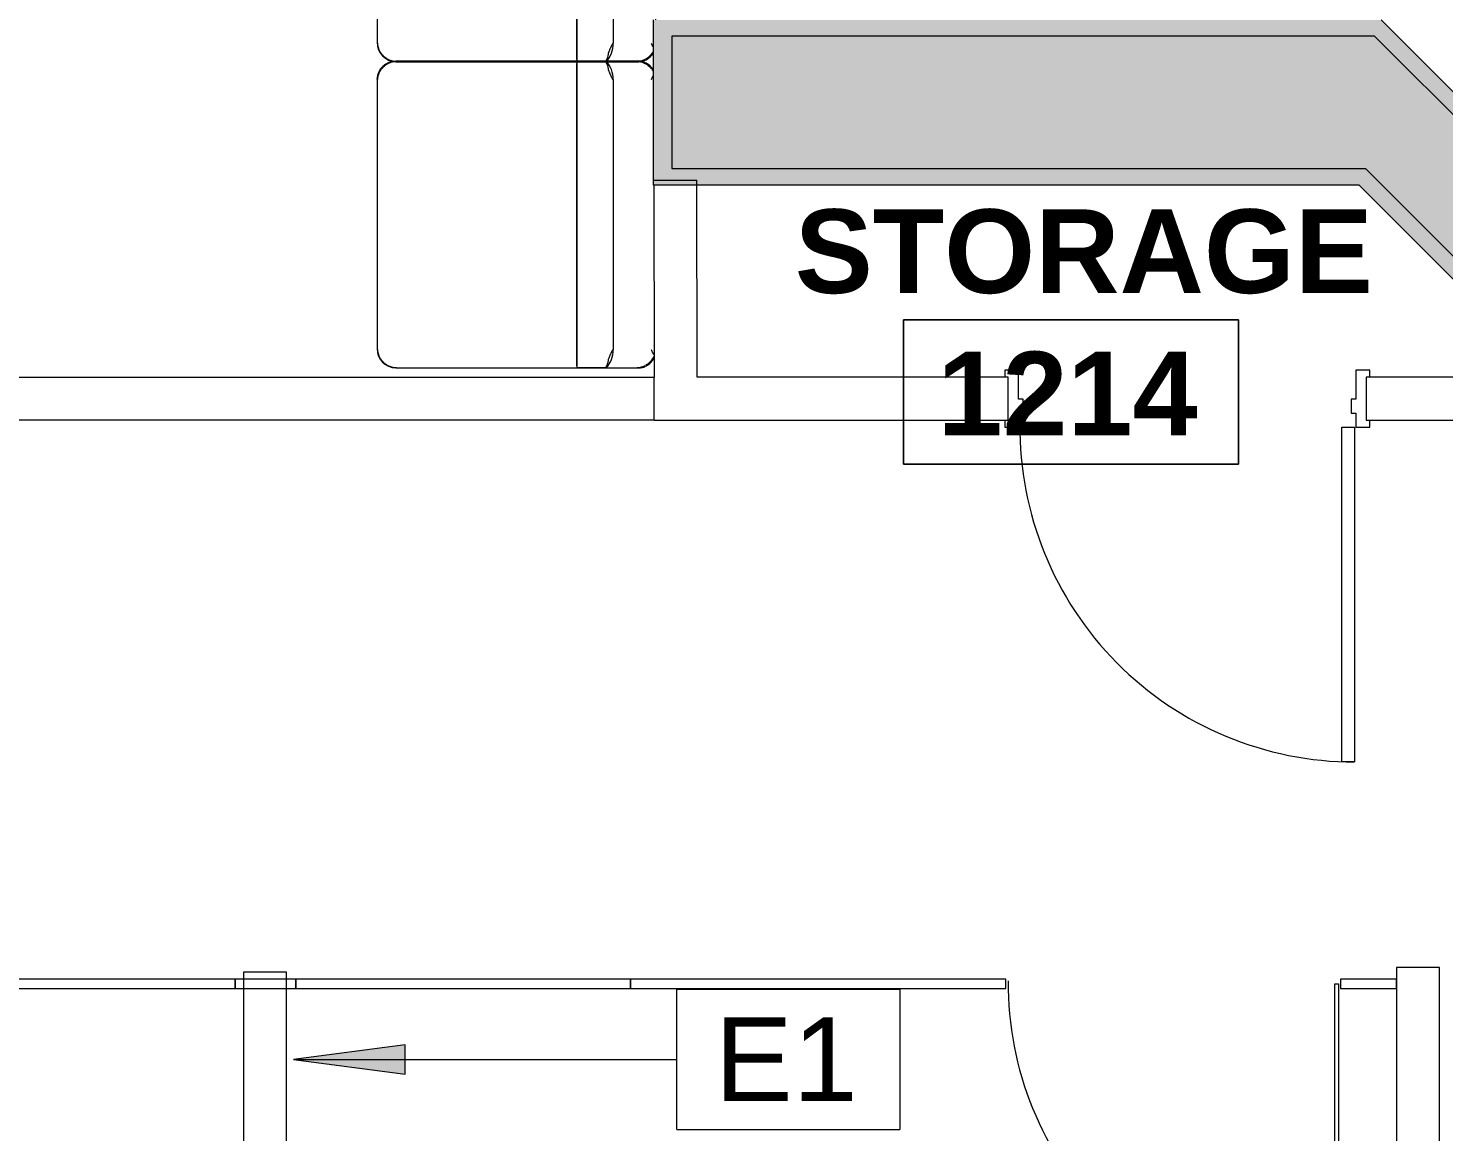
# Model space of a CAD drawing. Header units: inches. Extents: x -326 to 986, y -79 to 1436.
# Drawn here: x 590.9 to 743.2, y 116 to 234.6 of the extents above; entities that cross this region are included whole.
import ezdxf

# ---------------------------------------------------------------- set-up
doc = ezdxf.new("R2010")
doc.units = ezdxf.units.IN
doc.header["$LTSCALE"] = 48
doc.header["$MEASUREMENT"] = 0
for name, color, linetype, lineweight in [('A-ANNO-KEYN', 8, 'Continuous', 9), ('A-AREA-IDEN', 1, 'Continuous', 9), ('A-DETL-GENF', 247, 'Continuous', 9), ('A-DETL-THIN', 8, 'Continuous', 9), ('A-DOOR', 8, 'Continuous', 13), ('A-GLAZ-CURT', 8, 'Continuous', 9), ('A-WALL', 8, 'Continuous', 13), ('A-WALL-PATT', 8, 'Continuous', 13), ('I-FURN', 47, 'Continuous', 9), ('I-WALL', 8, 'Continuous', 13)]:
    doc.layers.add(name, color=color, linetype=linetype, lineweight=lineweight)
doc.styles.add('Arial', font='arial.ttf', dxfattribs={"height": 9})
doc.styles.add('Swis721 Lt BT_B', font='', dxfattribs={"height": 9})
doc.styles.get('Swis721 Lt BT_B').set_extended_font_data('Swis721 Lt BT', bold=True)

# ---------------------------------------------------------------- blocks, each defined once
blk = doc.blocks.new('Door - Single - Solid Door-7092288-Level XX  POWER _ SIGNAL NEW')
at = {"layer": 'A-DOOR'}
for p, q in [((-14.01, 39.15), (-12.63, 39.15)), ((-14.01, 3.15), (-14.01, 39.15)), ((-12.63, 39.15), (-12.63, 3.15)), ((-15.63, 3.15), (-15.63, 2.4)), ((-14.13, 3.15), (-15.63, 3.15)), ((-14.13, 1.65), (-14.13, 3.15)), ((-12.63, 3.15), (-14.01, 3.15)), ((23.62, 3.15), (22.12, 3.15)), ((22.12, 3.15), (22.12, 1.65)), ((23.62, 2.4), (23.62, 3.15)), ((-13.63, 1.65), (-14.13, 1.65)), ((-13.63, 0.15), (-13.63, 1.65)), ((22.12, 1.65), (21.62, 1.65)), ((21.62, 1.65), (21.62, 0.15)), ((-14.13, -2.97), (-14.13, 0.15)), ((-14.13, 0.15), (-13.63, 0.15)), ((21.62, 0.15), (22.12, 0.15)), ((22.12, 0.15), (22.12, -2.97)), ((-15.63, -2.22), (-15.63, -2.97)), ((-15.63, -2.97), (-14.13, -2.97)), ((22.12, -2.97), (23.62, -2.97)), ((23.62, -2.97), (23.62, -2.22))]:
    blk.add_line(p, q, dxfattribs=at)
blk.add_arc((-14.01, 3.15), 36, 359.5, 90, dxfattribs=at)
blk = doc.blocks.new('Laura-Lounge_SQ_Seat-Davis_Furniture- - LA-1000-8595609-Level XX  POWER _ SIGNAL NEW')
at = {"layer": 'I-FURN'}
for p, q in [((28.5, 0), (1.97, 0)), ((28.5, 0), (1.97, 0)), ((1.32, -0.2), (1.25, -0.23)), ((28.5, 0), (1.97, 0)), ((28.5, -0.03), (2.15, -0.03)), ((0, -1.97), (0, -27.97)), ((0, -1.97), (0, -5.56)), ((0.03, -2.14), (0.03, -8.43)), ((0.08, -1.7), (0.07, -1.75)), ((32.94, -1.81), (32.93, -1.75)), ((32.95, -1.89), (32.95, -1.85)), ((32.97, -2.06), (32.96, -1.98)), ((32.97, -2.14), (32.97, -2.06)), ((32.97, -5.49), (32.97, -2.14)), ((33, -27.97), (33, -1.97)), ((33, -5.56), (33, -1.97)), ((0, -8.42), (0, -5.56)), ((1.97, -4.6), (31.03, -4.6)), ((32.97, -5.54), (32.97, -5.49)), ((32.97, -5.84), (32.97, -5.54)), ((32.97, -8.43), (32.97, -5.86)), ((33, -5.56), (33, -8.42)), ((0, -8.5), (33, -8.5)), ((0.03, -8.43), (0.03, -27.86)), ((32.68, -8.5), (0.31, -8.5)), ((32.97, -27.86), (32.97, -8.43)), ((1.91, -30), (30.91, -30)), ((2.15, -29.97), (30.85, -29.97))]:
    blk.add_line(p, q, dxfattribs=at)
at = {"layer": 'I-FURN', "flags": 128}
for points in [[(0.15, -1.46), (0.12, -1.54), (0.1, -1.62), (0.08, -1.7)], [(0.28, -1.15), (0.24, -1.22), (0.21, -1.3), (0.18, -1.38)], [(0.46, -0.87), (0.41, -0.93), (0.37, -1), (0.32, -1.07), (0.3, -1.12)], [(0.63, -0.67), (0.57, -0.73), (0.52, -0.8), (0.46, -0.86)], [(0.88, -0.45), (0.82, -0.5), (0.75, -0.55), (0.69, -0.61)], [(1.22, -0.24), (1.17, -0.27), (1.1, -0.31), (1.02, -0.35), (0.95, -0.4)], [(1.45, -0.15), (1.4, -0.16), (1.33, -0.19)], [(1.65, -0.09), (1.56, -0.11), (1.48, -0.14)], [(1.97, -0.04), (1.89, -0.04), (1.81, -0.06), (1.73, -0.07), (1.68, -0.08)], [(2.15, -0.03), (2.06, -0.03), (1.98, -0.04)], [(32.07, -0.41), (31.99, -0.36), (31.92, -0.32)], [(32.33, -0.63), (32.26, -0.57), (32.2, -0.51), (32.13, -0.46), (32.08, -0.42)], [(32.54, -0.87), (32.5, -0.81), (32.44, -0.75), (32.39, -0.69), (32.34, -0.64)], [(32.69, -1.09), (32.64, -1.02), (32.6, -0.95), (32.55, -0.88)], [(32.83, -1.4), (32.8, -1.32), (32.77, -1.24), (32.73, -1.17)], [(32.92, -1.7), (32.91, -1.64), (32.89, -1.56), (32.86, -1.48), (32.84, -1.41)], [(0.06, -1.78), (0.05, -1.87), (0.04, -1.95), (0.04, -2.04), (0.03, -2.12), (0.03, -2.14)], [(0, -5.56), (0.05, -5.44), (0.21, -5.33), (0.47, -5.23), (0.81, -5.15)], [(32.19, -5.15), (32.53, -5.23), (32.79, -5.33), (32.95, -5.44), (33, -5.56)], [(0.31, -8.5), (0.24, -8.5), (0.18, -8.49), (0.12, -8.48), (0.07, -8.47), (0.03, -8.45), (0.01, -8.44), (0, -8.42)], [(33, -8.42), (32.99, -8.44), (32.97, -8.45), (32.93, -8.47), (32.88, -8.48), (32.82, -8.49), (32.76, -8.5), (32.68, -8.5)], [(0.03, -27.86), (0.03, -27.94), (0.04, -28.02), (0.05, -28.11), (0.06, -28.19), (0.07, -28.28), (0.09, -28.36), (0.11, -28.44), (0.14, -28.52), (0.17, -28.6), (0.2, -28.68), (0.23, -28.76), (0.27, -28.83), (0.31, -28.91), (0.36, -28.98), (0.4, -29.05), (0.45, -29.12), (0.5, -29.19), (0.56, -29.25), (0.61, -29.31), (0.67, -29.37), (0.74, -29.43), (0.8, -29.49), (0.87, -29.54), (0.93, -29.59), (1.01, -29.64), (1.08, -29.68), (1.15, -29.72), (1.23, -29.76), (1.3, -29.8), (1.38, -29.83), (1.46, -29.86), (1.54, -29.88), (1.62, -29.91), (1.71, -29.92), (1.79, -29.94), (1.87, -29.95), (1.96, -29.96), (2.04, -29.97), (2.13, -29.97), (2.15, -29.97)], [(30.85, -29.97), (30.94, -29.97), (31.02, -29.96), (31.1, -29.96), (31.19, -29.94), (31.27, -29.93), (31.35, -29.91), (31.44, -29.89), (31.52, -29.86), (31.6, -29.84), (31.68, -29.8), (31.75, -29.77), (31.83, -29.73), (31.9, -29.69), (31.98, -29.65), (32.05, -29.6), (32.12, -29.55), (32.18, -29.5), (32.25, -29.45), (32.31, -29.39), (32.37, -29.33), (32.43, -29.27), (32.48, -29.2), (32.54, -29.14), (32.58, -29.07), (32.63, -29), (32.68, -28.93), (32.72, -28.85), (32.76, -28.78), (32.79, -28.7), (32.82, -28.62), (32.85, -28.54), (32.88, -28.46), (32.9, -28.38), (32.92, -28.3), (32.94, -28.22), (32.95, -28.13), (32.96, -28.05), (32.96, -27.96), (32.97, -27.88), (32.97, -27.86)]]:
    blk.add_lwpolyline(points, dxfattribs=at)
at = {"layer": 'I-FURN'}
for centre, radius, start, end in [((1.97, -1.97), 1.97, 90, 180), ((1.97, -1.97), 1.97, 134.1323, 145.9765), ((1.97, -1.97), 1.97, 122.3458, 131.5193), ((1.97, -1.97), 1.97, 119.8865, 122.3075), ((1.97, -1.97), 1.97, 116.6166, 118.5701), ((1.97, -1.97), 1.97, 112.4191, 116.6166), ((1.97, -1.97), 1.97, 105.9543, 111.1212), ((1.97, -1.97), 1.97, 98.5021, 103.7157), ((1.97, -1.97), 1.97, 92.1346, 98.4714), ((1.97, -1.97), 1.97, 90, 92.1098), ((31.03, -1.97), 1.97, 0, 57.8965), ((31.03, -1.97), 1.97, 48.4809, 57.6541), ((31.03, -1.97), 1.97, 34.0283, 45.8712), ((1.97, -7.51), 2.91, 90, 132.5968), ((31.03, -7.51), 2.91, 47.404, 90), ((2.04, -27.97), 2.04, 180, 266.5772), ((30.91, -27.91), 2.09, 270, 358.4699)]:
    blk.add_arc(centre, radius, start, end, dxfattribs=at)
for points, knots in [([(1.22, -0.15), (1.12, -0.19), (0.96, -0.27), (0.79, -0.39), (0.66, -0.49), (0.55, -0.6), (0.42, -0.75), (0.28, -0.94), (0.15, -1.19), (0.03, -1.53), (0, -1.79), (0, -1.97)], [0, 0, 0, 0, 0.125, 0.1875, 0.25, 0.3125, 0.375, 0.5, 0.625, 0.75, 1, 1, 1, 1]), ([(31.41, -0.31), (31.34, -0.34), (31.22, -0.41), (31.09, -0.47), (31.03, -0.5)], [0.5021192, 0.5021192, 0.5021192, 0.5021192, 0.75, 1, 1, 1, 1]), ([(32.97, -1.64), (32.96, -1.57), (32.93, -1.42), (32.85, -1.19), (32.72, -0.94), (32.58, -0.75), (32.45, -0.6), (32.34, -0.49), (32.22, -0.4), (32.14, -0.34), (32.1, -0.31)], [0.1571807, 0.1571807, 0.1571807, 0.1571807, 0.25, 0.375, 0.5, 0.625, 0.6875, 0.75, 0.8125, 0.8663241, 0.8663241, 0.8663241, 0.8663241]), ([(32.68, -0.9), (32.72, -0.95), (32.77, -1.04), (32.84, -1.19), (32.9, -1.35), (32.94, -1.49), (32.96, -1.59), (32.97, -1.63)], [0, 0, 0, 0, 0.1428571, 0.2857143, 0.4285714, 0.5714286, 0.6919872, 0.6919872, 0.6919872, 0.6919872]), ([(33, -1.97), (33, -1.88), (32.99, -1.77), (32.98, -1.66), (32.97, -1.64)], [0, 0, 0, 0, 0.125, 0.1571807, 0.1571807, 0.1571807, 0.1571807]), ([(0.81, -5.15), (0.87, -5.14), (0.96, -5.11), (1.09, -5.07), (1.18, -5.03), (1.28, -4.99), (1.41, -4.94), (1.57, -4.86), (1.77, -4.76), (1.9, -4.7), (1.97, -4.66)], [0, 0, 0, 0, 0.166667, 0.25, 0.333333, 0.416667, 0.5, 0.666667, 0.833333, 1, 1, 1, 1]), ([(31.03, -4.66), (31.1, -4.7), (31.23, -4.76), (31.43, -4.86), (31.59, -4.94), (31.72, -4.99), (31.82, -5.03), (31.91, -5.07), (32.04, -5.11), (32.13, -5.14), (32.19, -5.15)], [0, 0, 0, 0, 0.166667, 0.333333, 0.5, 0.583333, 0.666667, 0.75, 0.833333, 1, 1, 1, 1])]:
    blk.add_open_spline(points, degree=3, knots=knots, dxfattribs=at)
for points in [[(0, -1.97), (0, -1.92), (0, -1.81), (0.02, -1.66), (0.05, -1.5), (0.1, -1.35), (0.16, -1.19), (0.23, -1.04), (0.28, -0.95), (0.31, -0.9)], [(1.22, -0.15), (1.28, -0.12), (1.41, -0.08), (1.59, -0.03), (1.78, -0.01), (1.91, 0), (1.97, 0)], [(1.97, -0.5), (1.91, -0.47), (1.78, -0.41), (1.59, -0.31), (1.41, -0.22), (1.28, -0.17), (1.22, -0.15)], [(32.98, -1.66), (32.99, -1.76), (33, -1.86), (33, -1.97)]]:
    blk.add_open_spline(points, degree=3, dxfattribs=at)
blk = doc.blocks.new('Laura-Lounge_SQ_Seat-Davis_Furniture- - LA-1000-V50-Level XX  POWER _ SIGNAL NEW')
at = {"layer": 'I-FURN'}
for p, q in [((31.77, -0.24), (31.72, -0.21)), ((0, -1.97), (0, -27.97)), ((0, -1.97), (0, -5.56)), ((0.03, -2.12), (0.03, -2.14)), ((0.03, -2.14), (0.03, -5.49)), ((0.06, -1.78), (0.05, -1.84)), ((0.08, -1.7), (0.07, -1.75)), ((32.97, -8.43), (32.97, -2.14)), ((33, -27.97), (33, -1.97)), ((33, -5.56), (33, -1.97)), ((0, -8.42), (0, -5.56)), ((0.03, -5.49), (0.03, -5.54)), ((0.03, -5.54), (0.03, -5.84)), ((0.03, -5.86), (0.03, -8.43)), ((1.97, -4.6), (31.03, -4.6)), ((33, -5.56), (33, -8.42)), ((0, -8.5), (33, -8.5)), ((0.03, -8.43), (0.03, -27.86)), ((32.68, -8.5), (0.31, -8.5)), ((32.97, -27.86), (32.97, -8.43)), ((1.91, -30), (30.91, -30)), ((2.15, -29.97), (30.85, -29.97))]:
    blk.add_line(p, q, dxfattribs=at)
at = {"layer": 'I-FURN', "flags": 128}
for points in [[(0.15, -1.46), (0.12, -1.54), (0.1, -1.62), (0.08, -1.7)], [(0.28, -1.15), (0.24, -1.22), (0.21, -1.3), (0.18, -1.38)], [(0.46, -0.87), (0.41, -0.93), (0.37, -1), (0.32, -1.07), (0.3, -1.12)], [(0.63, -0.67), (0.57, -0.73), (0.52, -0.8), (0.46, -0.86)], [(0.88, -0.45), (0.82, -0.5), (0.75, -0.55), (0.69, -0.61)], [(1.09, -0.31), (1.02, -0.35), (0.95, -0.4)], [(32.07, -0.41), (31.99, -0.36), (31.92, -0.32), (31.85, -0.28), (31.78, -0.24)], [(32.33, -0.63), (32.26, -0.57), (32.2, -0.51), (32.13, -0.46), (32.08, -0.42)], [(32.54, -0.87), (32.5, -0.81), (32.44, -0.75), (32.39, -0.69), (32.34, -0.64)], [(32.69, -1.09), (32.64, -1.02), (32.6, -0.95), (32.55, -0.88)], [(32.83, -1.4), (32.8, -1.32), (32.77, -1.24), (32.73, -1.17)], [(32.92, -1.7), (32.91, -1.64), (32.89, -1.56), (32.86, -1.48), (32.84, -1.41)], [(0.04, -1.95), (0.04, -2.04), (0.03, -2.12)], [(32.97, -2.14), (32.97, -2.06), (32.96, -1.98), (32.95, -1.89), (32.94, -1.81), (32.93, -1.75)], [(0, -5.56), (0.05, -5.44), (0.21, -5.33), (0.47, -5.23), (0.81, -5.15)], [(32.19, -5.15), (32.53, -5.23), (32.79, -5.33), (32.95, -5.44), (33, -5.56)], [(0.31, -8.5), (0.24, -8.5), (0.18, -8.49), (0.12, -8.48), (0.07, -8.47), (0.03, -8.45), (0.01, -8.44), (0, -8.42)], [(33, -8.42), (32.99, -8.44), (32.97, -8.45), (32.93, -8.47), (32.88, -8.48), (32.82, -8.49), (32.76, -8.5), (32.68, -8.5)], [(0.03, -27.86), (0.03, -27.94), (0.04, -28.02), (0.05, -28.11), (0.06, -28.19), (0.07, -28.28), (0.09, -28.36), (0.11, -28.44), (0.14, -28.52), (0.17, -28.6), (0.2, -28.68), (0.23, -28.76), (0.27, -28.83), (0.31, -28.91), (0.36, -28.98), (0.4, -29.05), (0.45, -29.12), (0.5, -29.19), (0.56, -29.25), (0.61, -29.31), (0.67, -29.37), (0.74, -29.43), (0.8, -29.49), (0.87, -29.54), (0.93, -29.59), (1.01, -29.64), (1.08, -29.68), (1.15, -29.72), (1.23, -29.76), (1.3, -29.8), (1.38, -29.83), (1.46, -29.86), (1.54, -29.88), (1.62, -29.91), (1.71, -29.92), (1.79, -29.94), (1.87, -29.95), (1.96, -29.96), (2.04, -29.97), (2.13, -29.97), (2.15, -29.97)], [(30.85, -29.97), (30.94, -29.97), (31.02, -29.96), (31.1, -29.96), (31.19, -29.94), (31.27, -29.93), (31.35, -29.91), (31.44, -29.89), (31.52, -29.86), (31.6, -29.84), (31.68, -29.8), (31.75, -29.77), (31.83, -29.73), (31.9, -29.69), (31.98, -29.65), (32.05, -29.6), (32.12, -29.55), (32.18, -29.5), (32.25, -29.45), (32.31, -29.39), (32.37, -29.33), (32.43, -29.27), (32.48, -29.2), (32.54, -29.14), (32.58, -29.07), (32.63, -29), (32.68, -28.93), (32.72, -28.85), (32.76, -28.78), (32.79, -28.7), (32.82, -28.62), (32.85, -28.54), (32.88, -28.46), (32.9, -28.38), (32.92, -28.3), (32.94, -28.22), (32.95, -28.13), (32.96, -28.05), (32.96, -27.96), (32.97, -27.88), (32.97, -27.86)]]:
    blk.add_lwpolyline(points, dxfattribs=at)
at = {"layer": 'I-FURN'}
for centre, radius, start, end in [((1.97, -1.97), 1.97, 122.1035, 180), ((1.97, -1.97), 1.97, 134.1323, 145.9765), ((1.97, -1.97), 1.97, 122.3458, 131.5193), ((31.03, -1.97), 1.97, 0, 65.7496), ((31.03, -1.97), 1.97, 61.4317, 63.3851), ((31.03, -1.97), 1.97, 57.6925, 60.1146), ((31.03, -1.97), 1.97, 48.4809, 57.6541), ((31.03, -1.97), 1.97, 34.0283, 45.8712), ((1.97, -7.51), 2.91, 90, 132.5968), ((31.03, -7.51), 2.91, 47.404, 90), ((2.04, -27.97), 2.04, 180, 266.5772), ((30.91, -27.91), 2.09, 270, 358.4699)]:
    blk.add_arc(centre, radius, start, end, dxfattribs=at)
for points, knots in [([(0.03, -1.63), (0.04, -1.59), (0.06, -1.49), (0.1, -1.35), (0.16, -1.19), (0.23, -1.04), (0.28, -0.95), (0.31, -0.9)], [0.3080412, 0.3080412, 0.3080412, 0.3080412, 0.4285714, 0.5714286, 0.7142857, 0.8571429, 1, 1, 1, 1]), ([(0.9, -0.31), (0.86, -0.34), (0.78, -0.4), (0.66, -0.49), (0.55, -0.6), (0.42, -0.75), (0.28, -0.94), (0.16, -1.19), (0.07, -1.42), (0.05, -1.57), (0.04, -1.64)], [0.1336759, 0.1336759, 0.1336759, 0.1336759, 0.1875, 0.25, 0.3125, 0.375, 0.5, 0.625, 0.75, 0.8428193, 0.8428193, 0.8428193, 0.8428193]), ([(1.97, -0.5), (1.91, -0.47), (1.78, -0.41), (1.66, -0.34), (1.59, -0.31)], [0, 0, 0, 0, 0.25, 0.4979, 0.4979, 0.4979, 0.4979]), ([(33, -1.97), (33, -1.88), (32.99, -1.71), (32.94, -1.44), (32.85, -1.19), (32.72, -0.94), (32.58, -0.75), (32.45, -0.6), (32.34, -0.49), (32.21, -0.39), (32.07, -0.3), (31.97, -0.24), (31.91, -0.21)], [0, 0, 0, 0, 0.125, 0.25, 0.375, 0.5, 0.625, 0.6875, 0.75, 0.8125, 0.875, 0.9461543, 0.9461543, 0.9461543, 0.9461543]), ([(32.68, -0.9), (32.72, -0.95), (32.77, -1.04), (32.84, -1.19), (32.9, -1.35), (32.98, -1.6), (33, -1.81), (33, -1.97)], [0, 0, 0, 0, 0.142857, 0.285714, 0.428571, 0.571429, 1, 1, 1, 1]), ([(0.81, -5.15), (0.87, -5.14), (0.96, -5.11), (1.09, -5.07), (1.18, -5.03), (1.28, -4.99), (1.41, -4.94), (1.57, -4.86), (1.77, -4.76), (1.9, -4.7), (1.97, -4.66)], [0, 0, 0, 0, 0.166667, 0.25, 0.333333, 0.416667, 0.5, 0.666667, 0.833333, 1, 1, 1, 1]), ([(31.03, -4.66), (31.1, -4.7), (31.23, -4.76), (31.43, -4.86), (31.59, -4.94), (31.72, -4.99), (31.82, -5.03), (31.91, -5.07), (32.04, -5.11), (32.13, -5.14), (32.19, -5.15)], [0, 0, 0, 0, 0.166667, 0.333333, 0.5, 0.583333, 0.666667, 0.75, 0.833333, 1, 1, 1, 1])]:
    blk.add_open_spline(points, degree=3, knots=knots, dxfattribs=at)
for points in [[(31.59, -0.23), (31.53, -0.25), (31.41, -0.31), (31.22, -0.41), (31.09, -0.47), (31.03, -0.5)], [(0.03, -1.64), (0.01, -1.75), (0, -1.86), (0, -1.97)], [(0, -1.97), (0, -1.92), (0, -1.81), (0.02, -1.71), (0.02, -1.66)]]:
    blk.add_open_spline(points, degree=3, dxfattribs=at)
blk = doc.blocks.new('System Panel - Glazed-8642722-Level XX  POWER _ SIGNAL NEW')
at = {"layer": 'A-GLAZ-CURT'}
for p, q in [((3, 1.75), (-3, 1.75)), ((-3, 1.75), (-3, 0.75)), ((3, 0.75), (3, 1.75)), ((-3, 0.75), (3, 0.75))]:
    blk.add_line(p, q, dxfattribs=at)
blk = doc.blocks.new('System Panel - Glazed-8641702-Level XX  POWER _ SIGNAL NEW')
at = {"layer": 'A-GLAZ-CURT'}
for p, q in [((19.5625, 1.75), (-19.5625, 1.75)), ((-19.5625, 1.75), (-19.5625, 0.75)), ((19.5625, 0.75), (19.5625, 1.75)), ((-19.5625, 0.75), (19.5625, 0.75))]:
    blk.add_line(p, q, dxfattribs=at)
blk = doc.blocks.new('System Panel - Glazed-8641701-Level XX  POWER _ SIGNAL NEW')
at = {"layer": 'A-GLAZ-CURT'}
for p, q in [((3.25, 1.75), (-3.25, 1.75)), ((-3.25, 1.75), (-3.25, 0.75)), ((3.25, 0.75), (3.25, 1.75)), ((-3.25, 0.75), (3.25, 0.75))]:
    blk.add_line(p, q, dxfattribs=at)
blk = doc.blocks.new('CW-Single Glass Door - Full Rail - Long Pull-8641691-Level XX  POWER _ SIGNAL NEW')
at = {"layer": 'A-DOOR'}
for p, q in [((-17.75, 36.75), (-17.375, 36.75)), ((-17.75, 1.25), (-17.75, 36.75)), ((-17.375, 36.75), (-17.375, 1.25)), ((-17.375, 1.25), (-17.75, 1.25))]:
    blk.add_line(p, q, dxfattribs=at)
blk.add_arc((-17.75, 1.25), 35.5, 359.5, 90, dxfattribs=at)
blk = doc.blocks.new('System Panel - Glazed-8641705-Level XX  POWER _ SIGNAL NEW')
at = {"layer": 'A-GLAZ-CURT'}
for p, q in [((18, 1.75), (-18, 1.75)), ((-18, 1.75), (-18, 0.75)), ((18, 0.75), (18, 1.75)), ((-18, 0.75), (18, 0.75))]:
    blk.add_line(p, q, dxfattribs=at)
blk = doc.blocks.new('System Panel - Glazed-8642879-Level XX  POWER _ SIGNAL NEW')
at = {"layer": 'A-GLAZ-CURT'}
for p, q in [((20.1875, 1.75), (-20.1875, 1.75)), ((-20.1875, 1.75), (-20.1875, 0.75)), ((20.1875, 0.75), (20.1875, 1.75)), ((-20.1875, 0.75), (20.1875, 0.75))]:
    blk.add_line(p, q, dxfattribs=at)
blk = doc.blocks.new('Keynote Tag - Keynote Number - Boxed-135510-Level XX  POWER _ SIGNAL NEW')
at = {"layer": 'A-ANNO-KEYN'}
for p, q in [((-0.125, -0.0792), (-0.125, 0.0781)), ((-0.125, 0.0781), (0.125, 0.0781)), ((0.125, 0.0781), (0.125, -0.0792)), ((-0.125, -0.0792), (0.125, -0.0792))]:
    blk.add_line(p, q, dxfattribs=at)
blk = doc.blocks.new('Room Tag - Room Name and Number-3379422-Level XX  POWER _ SIGNAL NEW')
at = {"layer": 'A-AREA-IDEN'}
for p, q in [((-0.1881, -0.1636), (-0.1881, -0.0018)), ((-0.1881, -0.0018), (0.1869, -0.0018)), ((0.1869, -0.0018), (-0.1881, -0.0018)), ((-0.1881, -0.0018), (-0.1881, -0.1636)), ((0.1869, -0.0018), (0.1869, -0.1636)), ((0.1869, -0.1636), (0.1869, -0.0018)), ((0.1869, -0.1636), (-0.1881, -0.1636)), ((-0.1881, -0.1636), (0.1869, -0.1636))]:
    blk.add_line(p, q, dxfattribs=at)

msp = doc.modelspace()

# ---------------------------------------------------------------- hatches: boundary and pattern name
at = {"layer": 'A-ANNO-KEYN'}
msp.add_hatch(color=256, dxfattribs=at).paths.add_polyline_path([(619.46, 123.73), (631.46, 122.15), (631.46, 125.31)], flags=0)
at = {"layer": 'A-DETL-GENF'}
h = msp.add_hatch(color=256, dxfattribs=at)
h.paths.add_polyline_path([(858.61, -77.72), (982.64, -77.72), (982.64, -13.14), (735.72, 233.78), (660.14, 233.78), (660.14, 219.53), (734.76, 219.53), (968.39, -14.09), (968.39, -63.34), (738.06, -63.33), (687.39, -12.66), (687.39, -5.72), (673.14, -5.72), (673.14, -18.75), (732.1, -77.72), (764.21, -77.72)], flags=0)
h.paths.add_polyline_path([(962.64, 574.97), (984.64, 574.97), (984.64, 836.48), (964.39, 836.48), (964.39, 591.66), (506.39, 591.66), (506.39, 832.6), (486.14, 832.6), (486.14, 574.97), (910.69, 574.97)], flags=0)
h.paths.add_polyline_path([(877.02, 784.61), (912.77, 784.61), (912.77, 820.36), (902.33, 820.38), (902.33, 832.42), (879.64, 832.42), (879.64, 820.38), (875.64, 820.38), (875.64, 819.13), (594.64, 819.13), (594.64, 832.42), (571.89, 832.42), (571.89, 819.36), (558.02, 819.36), (558.02, 784.61), (593.77, 784.61), (593.77, 808.46), (877.02, 808.46), (877.02, 786.48)], flags=0)
h.paths.add_polyline_path([(508.14, 938.1), (508.14, 1417.55), (607.64, 1417.55), (607.64, 1188.97), (558.14, 1188.97), (558.14, 1174.05), (964.39, 1174.05), (964.39, 938.91), (984.64, 938.91), (984.64, 1193.86), (622.89, 1193.86), (622.89, 1433.6), (486.14, 1433.6), (486.14, 938.1), (506.89, 938.1)], flags=0)
h.paths.add_polyline_path([(8.14, 1117.53), (22.64, 1117.53), (22.64, 1191.89), (-219.48, 1434.01), (-288.01, 1434.01), (-288.01, 1182.01), (-228.61, 1122.61), (-176.25, 1122.61), (-176.25, 1138.46), (-224.25, 1138.46), (-274.61, 1190.61), (-274.61, 1419.61), (-225.31, 1419.61), (8.14, 1186.16), (8.14, 1152.98)], flags=0)
at = {"layer": 'A-WALL-PATT'}
for points in [[(660.14, 232.03), (660.14, 233.78), (733.24, 233.78), (731.49, 235.53), (658.14, 235.53), (658.14, 232.03)], [(980.89, -11.39), (980.89, -8.92), (736.44, 235.53), (731.49, 235.53), (733.24, 233.78), (735.72, 233.78), (965.08, 4.42)], [(660.14, 221.28), (660.14, 232.03), (658.14, 232.03), (658.14, 221.28)], [(662.83, 217.78), (736.51, 217.78), (734.76, 219.53), (660.14, 219.53), (660.14, 221.28), (658.14, 221.28), (658.17, 217.78), (662.14, 217.78)], [(968.39, -16.57), (968.39, -14.09), (736.51, 217.78), (734.04, 217.78), (966.64, -14.82)]]:
    msp.add_hatch(color=256, dxfattribs=at).paths.add_polyline_path(points, flags=0)

# ---------------------------------------------------------------- linework, layer by layer
at = {"layer": 'A-ANNO-KEYN'}
for p, q in [((631.46, 125.31), (619.46, 123.73)), ((631.46, 122.15), (631.46, 125.31)), ((619.46, 123.73), (631.46, 122.15)), ((619.46, 123.73), (650.69, 123.73)), ((650.69, 123.73), (660.69, 123.73))]:
    msp.add_line(p, q, dxfattribs=at)
at = {"layer": 'A-DETL-THIN'}
for p, q in [((660.14, 233.78), (660.14, 219.53)), ((735.72, 233.78), (660.14, 233.78)), ((982.64, -13.14), (735.72, 233.78)), ((660.14, 219.53), (734.76, 219.53)), ((734.76, 219.53), (968.39, -14.09))]:
    msp.add_line(p, q, dxfattribs=at)
at = {"layer": 'A-WALL'}
for p, q in [((658.14, 218.28), (658.2, 218.28)), ((658.2, 218.28), (662.83, 218.28)), ((658.2, 217.78), (658.25, 197.09)), ((662.87, 197.09), (662.83, 218.28)), ((491.2, 197.09), (658.25, 197.09)), ((658.26, 192.47), (658.25, 197.09)), ((696.33, 197.09), (662.87, 197.09)), ((696.33, 192.47), (696.33, 197.09)), ((755.44, 197.09), (734.83, 197.09)), ((734.83, 197.09), (734.83, 192.47)), ((658.26, 192.47), (491.2, 192.47)), ((658.26, 192.47), (696.33, 192.47)), ((734.83, 192.47), (760.06, 192.47)), ((614.08, 133.1), (614.08, -13.47)), ((618.7, 133.1), (614.08, 133.1)), ((618.7, -13.47), (618.7, 133.1)), ((738.08, 133.6), (738.08, -10.22)), ((742.7, 133.6), (738.08, 133.6)), ((742.7, -10.22), (742.7, 133.6))]:
    msp.add_line(p, q, dxfattribs=at)
at = {"layer": 'I-WALL'}
for p, q in [((658.14, 235.53), (658.14, 217.78)), ((984.39, -12.42), (736.44, 235.53)), ((658.14, 217.78), (734.04, 217.78)), ((734.04, 217.78), (910.41, 41.41))]:
    msp.add_line(p, q, dxfattribs=at)

# ---------------------------------------------------------------- block references
at = {"layer": 'A-ANNO-KEYN', "xscale": 95.99999999999994, "yscale": 95.99999999999994, "zscale": 95.99999999999994}
msp.add_blockref('Keynote Tag - Keynote Number - Boxed-135510-Level XX  POWER _ SIGNAL NEW', (672.69, 123.79), dxfattribs=at)
at = {"layer": 'A-AREA-IDEN', "xscale": 95.99999999999994, "yscale": 95.99999999999994, "zscale": 95.99999999999994}
msp.add_blockref('Room Tag - Room Name and Number-3379422-Level XX  POWER _ SIGNAL NEW', (703.14, 203.44), dxfattribs=at)
at = {"layer": 'A-DOOR', "rotation": 180}
for name, p in [('Door - Single - Solid Door-7092288-Level XX  POWER _ SIGNAL NEW', (719.57, 194.87)), ('CW-Single Glass Door - Full Rail - Long Pull-8641691-Level XX  POWER _ SIGNAL NEW', (714.08, 133.1))]:
    msp.add_blockref(name, p, dxfattribs=at)
at = {"layer": 'A-GLAZ-CURT', "rotation": 180}
for name, p in [('System Panel - Glazed-8641702-Level XX  POWER _ SIGNAL NEW', (593.64, 133.1)), ('System Panel - Glazed-8641701-Level XX  POWER _ SIGNAL NEW', (616.45, 133.1)), ('System Panel - Glazed-8641705-Level XX  POWER _ SIGNAL NEW', (637.7, 133.1)), ('System Panel - Glazed-8642879-Level XX  POWER _ SIGNAL NEW', (675.89, 133.1)), ('System Panel - Glazed-8642722-Level XX  POWER _ SIGNAL NEW', (735.08, 133.1))]:
    msp.add_blockref(name, p, dxfattribs=at)
at = {"layer": 'I-FURN', "rotation": 270.0000000000005}
for name, p in [('Laura-Lounge_SQ_Seat-Davis_Furniture- - LA-1000-8595609-Level XX  POWER _ SIGNAL NEW', (658.45, 264.03)), ('Laura-Lounge_SQ_Seat-Davis_Furniture- - LA-1000-V50-Level XX  POWER _ SIGNAL NEW', (658.45, 231.09))]:
    msp.add_blockref(name, p, dxfattribs=at)

# ---------------------------------------------------------------- texts
at = {"layer": 'A-ANNO-KEYN', "insert": (664.78, 128.24), "char_height": 9, "width": 18.786, "attachment_point": 1, "style": 'Arial'}
msp.add_mtext('E1', dxfattribs=at)
at = {"layer": 'A-AREA-IDEN', "char_height": 9, "attachment_point": 1, "style": 'Swis721 Lt BT_B'}
for s, insert, width in [('STORAGE', (673.38, 215.15), 71.811), ('1214', (688.72, 199.84), 33.936)]:
    msp.add_mtext(s, dxfattribs=dict(at, insert=insert, width=width))

doc.saveas('drawing.dxf')
